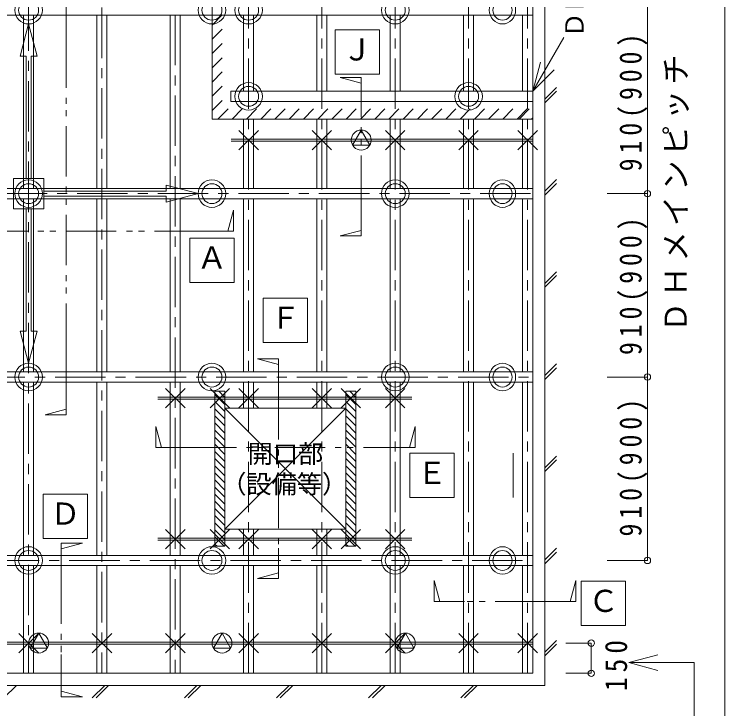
# Model space of a CAD drawing. Units: millimetres on the paper, enlarged 10 times, with parts at other scales. Extents: x -2077 to 2023, y -1433 to 1417.
# Drawn here: x -1393 to -687, y 83 to 772 of the extents above; entities that cross this region are included whole.
import ezdxf
from ezdxf.enums import TextEntityAlignment as Align

# ---------------------------------------------------------------- set-up
doc = ezdxf.new("R2010")
doc.units = ezdxf.units.MM
doc.header["$LTSCALE"] = 10
doc.linetypes.add('CHAIN1', pattern=[8, 5, -1, 1, -1])
doc.linetypes.add('DOUBLE_CHAIN1', pattern=[8.8, 5, -1, 0.6, -0.6, 0.6, -1])
for name, color, linetype, lineweight in [('0-0_基本', 7, 'Continuous', 9), ('0-1_軸組', 7, 'Continuous', 9), ('0-2_インサート', 7, 'Continuous', 9), ('0-3_文字', 7, 'Continuous', 9), ('0-4_ブレース', 7, 'Continuous', 9), ('0-5_仕上', 7, 'Continuous', 9), ('F-1_レイアウト', 7, 'Continuous', 9)]:
    doc.layers.add(name, color=color, linetype=linetype, lineweight=lineweight)
doc.styles.add('ＭＳ ゴシック', font='')
doc.styles.get('ＭＳ ゴシック').set_extended_font_data('MS Gothic')

msp = doc.modelspace()

# ---------------------------------------------------------------- linework, layer by layer
at = {"layer": '0-0_基本', "color": 4, "linetype": 'CHAIN1'}
for p, q in [((-1160.14, 1048.28), (-1160.14, 118.28)), ((-1087.34, 1048.28), (-1087.34, 118.28)), ((-1014.54, 1048.28), (-1014.54, 118.28)), ((-941.74, 1048.28), (-941.74, 118.28)), ((-883.14, 1048.28), (-883.14, 118.28)), ((-1232.94, 1011.63), (-1232.94, 118.28)), ((-1305.74, 938.83), (-1305.74, 118.28)), ((-1378.54, 866.03), (-1378.54, 118.28)), ((-1650.28, 594.28), (-878.14, 594.28)), ((-1832.28, 412.28), (-878.14, 412.28)), ((-1978.14, 230.28), (-878.14, 230.28))]:
    msp.add_line(p, q, dxfattribs=at)
at = {"layer": '0-0_基本'}
for p, q in [((-878.14, 118.28), (-878.14, 1048.28)), ((-866.14, 688.07), (-854.56, 699.64)), ((-866.14, 684.35), (-854.56, 695.92)), ((-1169.77, 637.77), (-1150.5, 657.04)), ((-1169.77, 657.04), (-1150.5, 637.77)), ((-1096.97, 637.77), (-1077.7, 657.04)), ((-1096.97, 657.04), (-1077.7, 637.77)), ((-1024.17, 637.77), (-1004.9, 657.04)), ((-1024.17, 657.04), (-1004.9, 637.77)), ((-951.37, 637.77), (-932.1, 657.04)), ((-951.37, 657.04), (-932.1, 637.77)), ((-892.77, 637.77), (-873.5, 657.04)), ((-892.77, 657.04), (-873.5, 637.77)), ((-1177.41, 648.41), (-878.14, 648.41)), ((-1177.41, 646.41), (-878.14, 646.41)), ((-866.14, 596.62), (-854.56, 608.19)), ((-866.14, 592.89), (-854.56, 604.46)), ((-866.14, 505.16), (-854.56, 516.73)), ((-866.14, 501.44), (-854.56, 513.01)), ((-866.14, 413.7), (-854.56, 425.27)), ((-866.14, 409.98), (-854.56, 421.55)), ((-1242.57, 381.77), (-1223.3, 401.04)), ((-1242.57, 401.04), (-1223.3, 381.77)), ((-1198.25, 381.77), (-1178.98, 401.04)), ((-1198.25, 401.04), (-1178.98, 381.77)), ((-1169.77, 381.77), (-1150.5, 401.04)), ((-1169.77, 401.04), (-1150.5, 381.77)), ((-1096.97, 381.77), (-1077.7, 401.04)), ((-1096.97, 401.04), (-1077.7, 381.77)), ((-1068.25, 381.77), (-1048.98, 401.04)), ((-1068.25, 401.04), (-1048.98, 381.77)), ((-1024.17, 381.77), (-1004.9, 401.04)), ((-1024.17, 401.04), (-1004.9, 381.77)), ((-1250.21, 392.41), (-998.24, 392.41)), ((-1250.21, 390.41), (-998.24, 390.41)), ((-1183.61, 261.41), (-1183.61, 381.41)), ((-1063.61, 381.41), (-1063.61, 261.41)), ((-866.14, 322.25), (-854.56, 333.82)), ((-866.14, 318.52), (-854.56, 330.09)), ((-1242.57, 241.77), (-1223.3, 261.04)), ((-1242.57, 261.04), (-1223.3, 241.77)), ((-1198.25, 241.77), (-1178.98, 261.04)), ((-1198.25, 261.04), (-1178.98, 241.77)), ((-1169.77, 241.77), (-1150.5, 261.04)), ((-1169.77, 261.04), (-1150.5, 241.77)), ((-1096.97, 241.77), (-1077.7, 261.04)), ((-1096.97, 261.04), (-1077.7, 241.77)), ((-1068.25, 241.77), (-1048.98, 261.04)), ((-1068.25, 261.04), (-1048.98, 241.77)), ((-1024.17, 241.77), (-1004.9, 261.04)), ((-1024.17, 261.04), (-1004.9, 241.77)), ((-1250.21, 252.41), (-998.24, 252.41)), ((-1250.21, 250.41), (-998.24, 250.41)), ((-866.14, 230.79), (-854.56, 242.36)), ((-866.14, 227.07), (-854.56, 238.64)), ((-1388.17, 138.65), (-1368.9, 157.92)), ((-1388.17, 157.92), (-1368.9, 138.65)), ((-1315.37, 138.65), (-1296.1, 157.92)), ((-1315.37, 157.92), (-1296.1, 138.65)), ((-1242.57, 138.65), (-1223.3, 157.92)), ((-1242.57, 157.92), (-1223.3, 138.65)), ((-1169.77, 138.65), (-1150.5, 157.92)), ((-1169.77, 157.92), (-1150.5, 138.65)), ((-1096.97, 138.65), (-1077.7, 157.92)), ((-1096.97, 157.92), (-1077.7, 138.65)), ((-1024.17, 138.65), (-1004.9, 157.92)), ((-1024.17, 157.92), (-1004.9, 138.65)), ((-951.37, 138.65), (-932.1, 157.92)), ((-951.37, 157.92), (-932.1, 138.65)), ((-892.77, 138.65), (-873.5, 157.92)), ((-892.77, 157.92), (-873.5, 138.65)), ((-1978.14, 149.28), (-878.14, 149.28)), ((-866.14, 139.33), (-854.56, 150.91)), ((-1978.14, 147.28), (-878.14, 147.28)), ((-866.14, 135.61), (-854.56, 147.18)), ((-1978.14, 118.28), (-878.14, 118.28)), ((-866.14, 106.28), (-1978.14, 106.28)), ((-1403.08, 93.77), (-1390.57, 106.28)), ((-1315.35, 93.77), (-1302.84, 106.28)), ((-1311.63, 93.77), (-1299.12, 106.28)), ((-1223.9, 93.77), (-1211.39, 106.28)), ((-1220.17, 93.77), (-1207.66, 106.28)), ((-1132.44, 93.77), (-1119.93, 106.28)), ((-1128.72, 93.77), (-1116.2, 106.28)), ((-1040.98, 93.77), (-1028.47, 106.28)), ((-1037.26, 93.77), (-1024.75, 106.28)), ((-949.53, 93.77), (-937.02, 106.28)), ((-945.8, 93.77), (-933.29, 106.28))]:
    msp.add_line(p, q, dxfattribs=at)
msp.add_lwpolyline([(-866.14, 1048.28), (-866.14, 106.28), (-878.14, 106.28)], dxfattribs=at)
at = {"layer": '0-1_軸組'}
for p, q in [((-878.14, 771.28), (-1473.28, 771.28)), ((-1383.54, 771.28), (-1383.54, 599.28)), ((-1373.54, 771.28), (-1373.54, 599.28)), ((-1310.74, 771.28), (-1310.74, 599.28)), ((-1300.74, 771.28), (-1300.74, 599.28)), ((-1237.94, 771.28), (-1237.94, 599.28)), ((-1227.94, 771.28), (-1227.94, 599.28)), ((-1165.14, 771.28), (-1165.14, 695.82)), ((-1155.14, 771.28), (-1155.14, 695.82)), ((-1092.34, 771.28), (-1092.34, 695.82)), ((-1082.34, 771.28), (-1082.34, 695.82)), ((-1019.54, 771.28), (-1019.54, 695.82)), ((-1009.54, 771.28), (-1009.54, 695.82)), ((-946.74, 771.28), (-946.74, 695.82)), ((-936.74, 771.28), (-936.74, 695.82)), ((-888.14, 771.28), (-888.14, 695.82)), ((-878.14, 771.28), (-878.14, 695.82)), ((-878.14, 695.82), (-1177.82, 695.82)), ((-1177.82, 695.82), (-1177.82, 685.82)), ((-878.14, 685.82), (-1177.82, 685.82)), ((-1165.14, 668.28), (-1165.14, 599.28)), ((-1165.14, 668.28), (-1155.14, 668.28)), ((-1155.14, 668.28), (-1155.14, 599.28)), ((-1092.34, 668.28), (-1092.34, 599.28)), ((-1092.34, 668.28), (-1082.34, 668.28)), ((-1082.34, 668.28), (-1082.34, 599.28)), ((-1019.54, 668.28), (-1019.54, 599.28)), ((-1019.54, 668.28), (-1009.54, 668.28)), ((-1009.54, 668.28), (-1009.54, 599.28)), ((-946.74, 668.28), (-946.74, 599.28)), ((-946.74, 668.28), (-936.74, 668.28)), ((-936.74, 668.28), (-936.74, 599.28)), ((-888.14, 668.28), (-888.14, 599.28)), ((-888.14, 668.28), (-878.14, 668.28)), ((-878.14, 668.28), (-878.14, 599.28)), ((-878.14, 599.28), (-1645.28, 599.28)), ((-878.14, 589.28), (-1655.28, 589.28)), ((-1383.54, 589.28), (-1383.54, 417.28)), ((-1373.54, 589.28), (-1373.54, 417.28)), ((-1310.74, 589.28), (-1310.74, 417.28)), ((-1300.74, 589.28), (-1300.74, 417.28)), ((-1237.94, 589.28), (-1237.94, 417.28)), ((-1227.94, 589.28), (-1227.94, 417.28)), ((-1165.14, 589.28), (-1165.14, 417.28)), ((-1155.14, 589.28), (-1155.14, 417.28)), ((-1092.34, 589.28), (-1092.34, 417.28)), ((-1082.34, 589.28), (-1082.34, 417.28)), ((-1019.54, 589.28), (-1019.54, 417.28)), ((-1009.54, 589.28), (-1009.54, 417.28)), ((-946.74, 589.28), (-946.74, 417.28)), ((-936.74, 589.28), (-936.74, 417.28)), ((-888.14, 589.28), (-888.14, 417.28)), ((-878.14, 589.28), (-878.14, 417.28)), ((-878.14, 417.28), (-1827.28, 417.28)), ((-878.14, 407.28), (-1837.28, 407.28)), ((-1383.54, 407.28), (-1383.54, 235.28)), ((-1373.54, 407.28), (-1373.54, 235.28)), ((-1310.74, 407.28), (-1310.74, 235.28)), ((-1300.74, 407.28), (-1300.74, 235.28)), ((-1237.94, 407.28), (-1237.94, 235.28)), ((-1227.94, 407.28), (-1227.94, 235.28)), ((-1165.14, 407.28), (-1165.14, 381.41)), ((-1155.14, 407.28), (-1155.14, 381.41)), ((-1092.34, 407.28), (-1092.34, 381.41)), ((-1082.34, 407.28), (-1082.34, 381.41)), ((-1019.54, 407.28), (-1019.54, 235.28)), ((-1009.54, 407.28), (-1009.54, 235.28)), ((-946.74, 407.28), (-946.74, 235.28)), ((-936.74, 407.28), (-936.74, 235.28)), ((-888.14, 407.28), (-888.14, 235.28)), ((-878.14, 407.28), (-878.14, 235.28)), ((-1193.61, 398.28), (-1183.61, 398.28)), ((-1189.82, 398.28), (-1183.61, 392.08)), ((-1063.61, 398.28), (-1053.61, 398.28)), ((-1063.61, 244.28), (-1063.61, 398.28)), ((-1059.82, 398.28), (-1053.61, 392.08)), ((-1053.61, 398.28), (-1053.61, 244.28)), ((-1193.61, 395.01), (-1183.61, 385.01)), ((-1063.61, 395.01), (-1053.61, 385.01)), ((-1193.61, 387.94), (-1183.61, 377.94)), ((-1155.14, 381.41), (-1165.14, 381.41)), ((-1082.34, 381.41), (-1092.34, 381.41)), ((-1063.61, 387.94), (-1053.61, 377.94)), ((-1193.61, 380.87), (-1183.61, 370.87)), ((-1063.61, 380.87), (-1053.61, 370.87)), ((-1193.61, 373.8), (-1183.61, 363.8)), ((-1063.61, 373.8), (-1053.61, 363.8)), ((-1193.61, 366.73), (-1183.61, 356.73)), ((-1063.61, 366.73), (-1053.61, 356.73)), ((-1193.61, 359.65), (-1183.61, 349.65)), ((-1063.61, 359.65), (-1053.61, 349.65)), ((-1193.61, 352.58), (-1183.61, 342.58)), ((-1063.61, 352.58), (-1053.61, 342.58)), ((-1193.61, 345.51), (-1183.61, 335.51)), ((-1063.61, 345.51), (-1053.61, 335.51)), ((-1193.61, 338.44), (-1183.61, 328.44)), ((-1063.61, 338.44), (-1053.61, 328.44)), ((-1193.61, 331.37), (-1183.61, 321.37)), ((-1063.61, 331.37), (-1053.61, 321.37)), ((-1193.61, 324.3), (-1183.61, 314.3)), ((-1063.61, 324.3), (-1053.61, 314.3)), ((-1193.61, 317.23), (-1183.61, 307.23)), ((-1063.61, 317.23), (-1053.61, 307.23)), ((-1193.61, 310.16), (-1183.61, 300.16)), ((-1063.61, 310.16), (-1053.61, 300.16)), ((-1193.61, 303.09), (-1183.61, 293.09)), ((-1063.61, 303.09), (-1053.61, 293.09)), ((-1193.61, 296.01), (-1183.61, 286.01)), ((-1063.61, 296.01), (-1053.61, 286.01)), ((-1193.61, 288.94), (-1183.61, 278.94)), ((-1063.61, 288.94), (-1053.61, 278.94)), ((-1193.61, 281.87), (-1183.61, 271.87)), ((-1063.61, 281.87), (-1053.61, 271.87)), ((-1193.61, 274.8), (-1183.61, 264.8)), ((-1063.61, 274.8), (-1053.61, 264.8)), ((-1193.61, 267.73), (-1183.61, 257.73)), ((-1165.14, 261.41), (-1165.14, 235.28)), ((-1165.14, 261.41), (-1155.14, 261.41)), ((-1155.14, 261.41), (-1155.14, 235.28)), ((-1092.34, 261.41), (-1092.34, 235.28)), ((-1092.34, 261.41), (-1082.34, 261.41)), ((-1082.34, 261.41), (-1082.34, 235.28)), ((-1063.61, 267.73), (-1053.61, 257.73)), ((-1193.61, 260.66), (-1183.61, 250.66)), ((-1063.61, 260.66), (-1053.61, 250.66)), ((-1193.61, 253.59), (-1184.31, 244.28)), ((-1063.61, 253.59), (-1054.31, 244.28)), ((-1193.61, 246.52), (-1191.38, 244.28)), ((-1063.61, 246.52), (-1061.38, 244.28)), ((-1053.61, 244.28), (-1063.61, 244.28)), ((-878.14, 235.28), (-1978.14, 235.28)), ((-878.14, 225.28), (-1978.14, 225.28)), ((-1383.54, 225.28), (-1383.54, 118.28)), ((-1373.54, 225.28), (-1373.54, 118.28)), ((-1310.74, 225.28), (-1310.74, 118.28)), ((-1300.74, 225.28), (-1300.74, 118.28)), ((-1237.94, 225.28), (-1237.94, 118.28)), ((-1227.94, 225.28), (-1227.94, 118.28)), ((-1165.14, 225.28), (-1165.14, 118.28)), ((-1155.14, 225.28), (-1155.14, 118.28)), ((-1092.34, 225.28), (-1092.34, 118.28)), ((-1082.34, 225.28), (-1082.34, 118.28)), ((-1019.54, 225.28), (-1019.54, 118.28)), ((-1009.54, 225.28), (-1009.54, 118.28)), ((-946.74, 225.28), (-946.74, 118.28)), ((-936.74, 225.28), (-936.74, 118.28)), ((-888.14, 225.28), (-888.14, 118.28)), ((-878.14, 225.28), (-878.14, 118.28))]:
    msp.add_line(p, q, dxfattribs=at)
msp.add_lwpolyline([(-1183.61, 398.28), (-1183.61, 244.28), (-1193.61, 244.28), (-1193.61, 398.28)], dxfattribs=at)
at = {"layer": '0-2_インサート'}
for p, q in [((-1048.4, 657.29), (-1056.97, 642.46)), ((-1039.84, 642.46), (-1048.4, 657.29)), ((-1056.97, 642.46), (-1039.84, 642.46)), ((-1368.54, 158.17), (-1377.1, 143.34)), ((-1359.97, 143.34), (-1368.54, 158.17)), ((-1186.54, 158.17), (-1195.1, 143.34)), ((-1177.97, 143.34), (-1186.54, 158.17)), ((-1004.54, 158.17), (-1013.1, 143.34)), ((-995.97, 143.34), (-1004.54, 158.17)), ((-1377.1, 143.34), (-1359.97, 143.34)), ((-1195.1, 143.34), (-1177.97, 143.34)), ((-1013.1, 143.34), (-995.97, 143.34))]:
    msp.add_line(p, q, dxfattribs=at)
for centre, radius in [((-1378.54, 776.28), 13.62), ((-1378.54, 776.28), 9.89), ((-1196.54, 776.28), 13.62), ((-1196.54, 776.28), 9.89), ((-1160.14, 776.28), 13.62), ((-1160.14, 776.28), 9.89), ((-1014.54, 776.28), 13.62), ((-1014.54, 776.28), 9.89), ((-1160.14, 690.82), 13.62), ((-1160.14, 690.82), 9.89), ((-941.74, 690.82), 13.62), ((-941.74, 690.82), 9.89), ((-1048.4, 647.41), 9.89), ((-1378.54, 594.28), 13.62), ((-1196.54, 594.28), 13.62), ((-1014.54, 594.28), 13.62), ((-1378.54, 594.28), 9.89), ((-1196.54, 594.28), 9.89), ((-1014.54, 594.28), 9.89), ((-1378.54, 412.28), 13.62), ((-1196.54, 412.28), 13.62), ((-1014.54, 412.28), 13.62), ((-1378.54, 412.28), 9.89), ((-1196.54, 412.28), 9.89), ((-1014.54, 412.28), 9.89), ((-1378.54, 230.28), 13.62), ((-1378.54, 230.28), 9.89), ((-1196.54, 230.28), 13.62), ((-1196.54, 230.28), 9.89), ((-1014.54, 230.28), 13.62), ((-1014.54, 230.28), 9.89), ((-1368.54, 148.28), 9.89), ((-1186.54, 148.28), 9.89), ((-1004.54, 148.28), 9.89)]:
    msp.add_circle(centre, radius, dxfattribs=at)
for centre, major_axis in [((-908.14, 776.28), (0, 13.62)), ((-908.14, 776.28), (0, 9.89)), ((-908.14, 594.28), (0, 13.62)), ((-908.14, 594.28), (0, 9.89)), ((-908.14, 412.28), (0, 13.62)), ((-908.14, 412.28), (0, 9.89)), ((-908.14, 230.28), (0, 13.62)), ((-908.14, 230.28), (0, 9.89))]:
    msp.add_ellipse(centre, major_axis=major_axis, ratio=0.95783, dxfattribs=at)
at = {"layer": '0-3_文字'}
for p, q in [((-764.21, 958.28), (-764.21, 230.28)), ((-1341.25, 749.26), (-1341.25, 811.95)), ((-1074.25, 756.8), (-1030.25, 756.8)), ((-1074.25, 712.8), (-1074.25, 756.8)), ((-1030.25, 756.8), (-1030.25, 712.8)), ((-878.14, 695.82), (-847.35, 749.14)), ((-878.14, 695.82), (-870.37, 724.8)), ((-1030.25, 712.8), (-1074.25, 712.8)), ((-878.14, 695.82), (-856.92, 717.03)), ((-1069.33, 709.42), (-1048.4, 703.81)), ((-1048.4, 709.42), (-1069.33, 709.42)), ((-1048.4, 709.42), (-1048.4, 679.42)), ((-764.21, 594.28), (-804.21, 594.28)), ((-1048.4, 582.24), (-1048.4, 552.24)), ((-1175.11, 577.89), (-1180.72, 556.96)), ((-1175.11, 556.96), (-1175.11, 577.89)), ((-1069.33, 552.24), (-1048.4, 557.85)), ((-1237.81, 556.96), (-1175.11, 556.96)), ((-1218.54, 550.24), (-1174.54, 550.24)), ((-1218.54, 506.24), (-1218.54, 550.24)), ((-1174.54, 550.24), (-1174.54, 506.24)), ((-1048.4, 552.24), (-1069.33, 552.24)), ((-1174.54, 506.24), (-1218.54, 506.24)), ((-1145.74, 490.53), (-1101.74, 490.53)), ((-1145.74, 446.53), (-1145.74, 490.53)), ((-1101.74, 490.53), (-1101.74, 446.53)), ((-1101.74, 446.53), (-1145.74, 446.53)), ((-1341.25, 437.47), (-1341.25, 374.77)), ((-1151.4, 430.27), (-1130.48, 424.67)), ((-1130.48, 430.27), (-1151.4, 430.27)), ((-1130.48, 430.27), (-1130.48, 400.27)), ((-764.21, 412.28), (-804.21, 412.28)), ((-1362.17, 374.77), (-1341.25, 380.38)), ((-1341.25, 374.77), (-1362.17, 374.77)), ((-1252.26, 363.28), (-1246.66, 342.35)), ((-1252.26, 342.35), (-1252.26, 363.28)), ((-994.96, 363.28), (-1000.57, 342.35)), ((-994.96, 342.35), (-994.96, 363.28)), ((-1252.26, 342.35), (-1222.26, 342.35)), ((-994.96, 342.35), (-1024.96, 342.35)), ((-1000.14, 336.59), (-956.14, 336.59)), ((-1000.14, 292.59), (-1000.14, 336.59)), ((-956.14, 336.59), (-956.14, 292.59)), ((-897.54, 336.59), (-897.54, 292.59)), ((-1364.14, 296.15), (-1320.14, 296.15)), ((-1364.14, 252.15), (-1364.14, 296.15)), ((-1320.14, 296.15), (-1320.14, 252.15)), ((-956.14, 292.59), (-1000.14, 292.59)), ((-1320.14, 252.15), (-1364.14, 252.15)), ((-1346.1, 247.4), (-1346.1, 217.4)), ((-1325.18, 247.4), (-1346.1, 241.8)), ((-1346.1, 247.4), (-1325.18, 247.4)), ((-1130.48, 212.3), (-1130.48, 242.3)), ((-764.21, 230.28), (-804.21, 230.28)), ((-1151.4, 212.3), (-1130.48, 217.9)), ((-1130.48, 212.3), (-1151.4, 212.3)), ((-975.83, 210.49), (-970.22, 189.57)), ((-975.83, 189.57), (-975.83, 210.49)), ((-835.31, 210.49), (-840.92, 189.57)), ((-835.31, 189.57), (-835.31, 210.49)), ((-829.89, 209.56), (-785.89, 209.56)), ((-829.89, 165.56), (-829.89, 209.56)), ((-785.89, 209.56), (-785.89, 165.56)), ((-945.83, 189.57), (-975.83, 189.57)), ((-835.31, 189.57), (-865.31, 189.57)), ((-785.89, 165.56), (-829.89, 165.56)), ((-819.96, 148.28), (-845.34, 148.28)), ((-782.77, 128.84), (-753.8, 136.61)), ((-782.77, 128.84), (-753.8, 121.08)), ((-782.77, 128.84), (-717.76, 128.84)), ((-717.76, 128.84), (-717.76, -227.6)), ((-1325.18, 94.88), (-1346.1, 100.49))]:
    msp.add_line(p, q, dxfattribs=at)
at = {"layer": '0-3_文字', "color": 4, "linetype": 'DOUBLE_CHAIN1'}
for p, q in [((-1341.25, 749.26), (-1341.25, 437.47)), ((-1048.4, 582.24), (-1048.4, 679.42)), ((-1517.49, 556.96), (-1237.81, 556.96)), ((-1130.48, 400.27), (-1130.48, 242.3)), ((-1222.26, 342.35), (-1024.96, 342.35)), ((-1346.1, 217.4), (-1346.1, 136.88)), ((-865.31, 189.57), (-945.83, 189.57))]:
    msp.add_line(p, q, dxfattribs=at)
at = {"layer": '0-3_文字'}
for points in [[(-819.96, 148.28), (-819.96, 118.28), (-845.34, 118.28)], [(-1346.1, 136.88), (-1346.1, 94.88), (-1325.18, 94.88)]]:
    msp.add_lwpolyline(points, dxfattribs=at)
for centre in [(-764.21, 594.28), (-764.21, 412.28), (-764.21, 230.28), (-819.96, 148.28), (-819.96, 118.28)]:
    msp.add_circle(centre, 3.19, dxfattribs=at)
at = {"layer": '0-4_ブレース'}
for p, q in [((-1378.54, 762.66), (-1387.08, 730.78)), ((-1387.08, 730.78), (-1381.04, 730.78)), ((-1381.04, 609.28), (-1381.04, 730.78)), ((-1376.04, 609.28), (-1376.04, 730.78)), ((-1363.54, 596.78), (-1242.03, 596.78)), ((-1210.16, 594.28), (-1242.03, 585.74)), ((-1363.54, 591.78), (-1242.03, 591.78)), ((-1242.03, 585.74), (-1242.03, 591.78)), ((-1381.04, 579.28), (-1381.04, 457.78)), ((-1376.04, 579.28), (-1376.04, 457.78)), ((-1378.54, 425.91), (-1369.99, 457.78)), ((-1369.99, 457.78), (-1376.04, 457.78))]:
    msp.add_line(p, q, dxfattribs=at)
for points in [[(-1378.54, 762.66), (-1369.99, 730.78), (-1376.04, 730.78)], [(-1210.16, 594.28), (-1242.03, 602.82), (-1242.03, 596.78)], [(-1378.54, 425.91), (-1387.08, 457.78), (-1381.04, 457.78)]]:
    msp.add_lwpolyline(points, dxfattribs=at)
msp.add_lwpolyline([(-1393.54, 579.28), (-1363.54, 579.28), (-1363.54, 609.28), (-1393.54, 609.28)], close=True, dxfattribs=at)
at = {"layer": '0-5_仕上'}
for p, q in [((-1196.28, 1048.28), (-1196.28, 668.28)), ((-1196.28, 761.56), (-1186.28, 771.56)), ((-1196.28, 747.42), (-1186.28, 757.42)), ((-1196.28, 733.28), (-1186.28, 743.28)), ((-1196.28, 719.14), (-1186.28, 729.14)), ((-1196.28, 705), (-1186.28, 715)), ((-1196.28, 690.85), (-1186.28, 700.85)), ((-1196.28, 676.71), (-1186.28, 686.71)), ((-1190.57, 668.28), (-1180.57, 678.28)), ((-1190.57, 668.28), (-1180.57, 678.28)), ((-1176.43, 668.28), (-1166.43, 678.28)), ((-1162.28, 668.28), (-1152.28, 678.28)), ((-1148.14, 668.28), (-1138.14, 678.28)), ((-1134, 668.28), (-1124, 678.28)), ((-1119.86, 668.28), (-1109.86, 678.28)), ((-1105.71, 668.28), (-1095.71, 678.28)), ((-1091.57, 668.28), (-1081.57, 678.28)), ((-1077.43, 668.28), (-1067.43, 678.28)), ((-1063.29, 668.28), (-1053.29, 678.28)), ((-1049.15, 668.28), (-1039.15, 678.28)), ((-1035, 668.28), (-1025, 678.28)), ((-1020.86, 668.28), (-1010.86, 678.28)), ((-1006.72, 668.28), (-996.72, 678.28)), ((-992.58, 668.28), (-982.58, 678.28)), ((-978.44, 668.28), (-968.44, 678.28)), ((-964.29, 668.28), (-954.29, 678.28)), ((-950.15, 668.28), (-940.15, 678.28)), ((-936.01, 668.28), (-926.01, 678.28)), ((-921.87, 668.28), (-911.87, 678.28)), ((-907.72, 668.28), (-897.72, 678.28)), ((-893.58, 668.28), (-883.58, 678.28)), ((-891.55, 668.28), (-881.55, 678.28)), ((-1196.28, 668.28), (-878.14, 668.28)), ((-879.44, 668.28), (-878.14, 669.59)), ((-1183.61, 261.41), (-1063.61, 381.41)), ((-1183.61, 381.41), (-1063.61, 261.41)), ((-1183.61, 261.41), (-1183.61, 381.41)), ((-1063.61, 261.41), (-1183.61, 261.41))]:
    msp.add_line(p, q, dxfattribs=at)
msp.add_lwpolyline([(-1183.61, 381.41), (-1063.61, 381.41), (-1063.61, 261.41)], dxfattribs=at)
at = {"layer": 'F-1_レイアウト'}
msp.add_line((-687.43, -1252.82), (-687.43, 1417.18), dxfattribs=at)

# ---------------------------------------------------------------- texts
at = {"layer": '0-3_文字', "style": 'ＭＳ ゴシック'}
msp.add_text('ＤＨメイン', height=18.33, rotation=90, dxfattribs=at).set_placement((-822.01, 749.21), align=Align.BOTTOM_LEFT)
for s, height, p in [('Ｊ', 21.99, (-1067.25, 719.8)), ('Ａ', 21.99, (-1211.54, 513.24)), ('Ｆ', 21.99, (-1138.74, 453.53)), ('開口部', 18.33, (-1161.11, 321.41)), ('Ｅ', 21.99, (-993.14, 299.59)), ('（設備等）', 18.33, (-1187.3, 291.41)), ('Ｄ', 21.99, (-1357.14, 259.15)), ('Ｃ', 21.99, (-822.89, 172.56))]:
    msp.add_text(s, height=height, dxfattribs=at).set_placement(p, align=Align.BOTTOM_LEFT)
at = {"layer": '0-3_文字', "char_height": 21.99, "attachment_point": 7, "rotation": 90, "style": 'ＭＳ ゴシック'}
for s, insert in [('\\T1.39;\\W0.85;910(900)', (-764.21, 616.49)), ('\\T1.17;ＤＨメインピッチ', (-722.9, 456.78)), ('\\T1.39;\\W0.85;910(900)', (-764.21, 434.14)), ('\\T1.39;\\W0.85;910(900)', (-764.21, 254.05)), ('\\T1.38;\\W0.9;150', (-784.12, 100.64))]:
    msp.add_mtext(s, dxfattribs=dict(at, insert=insert))

doc.saveas('drawing.dxf')
